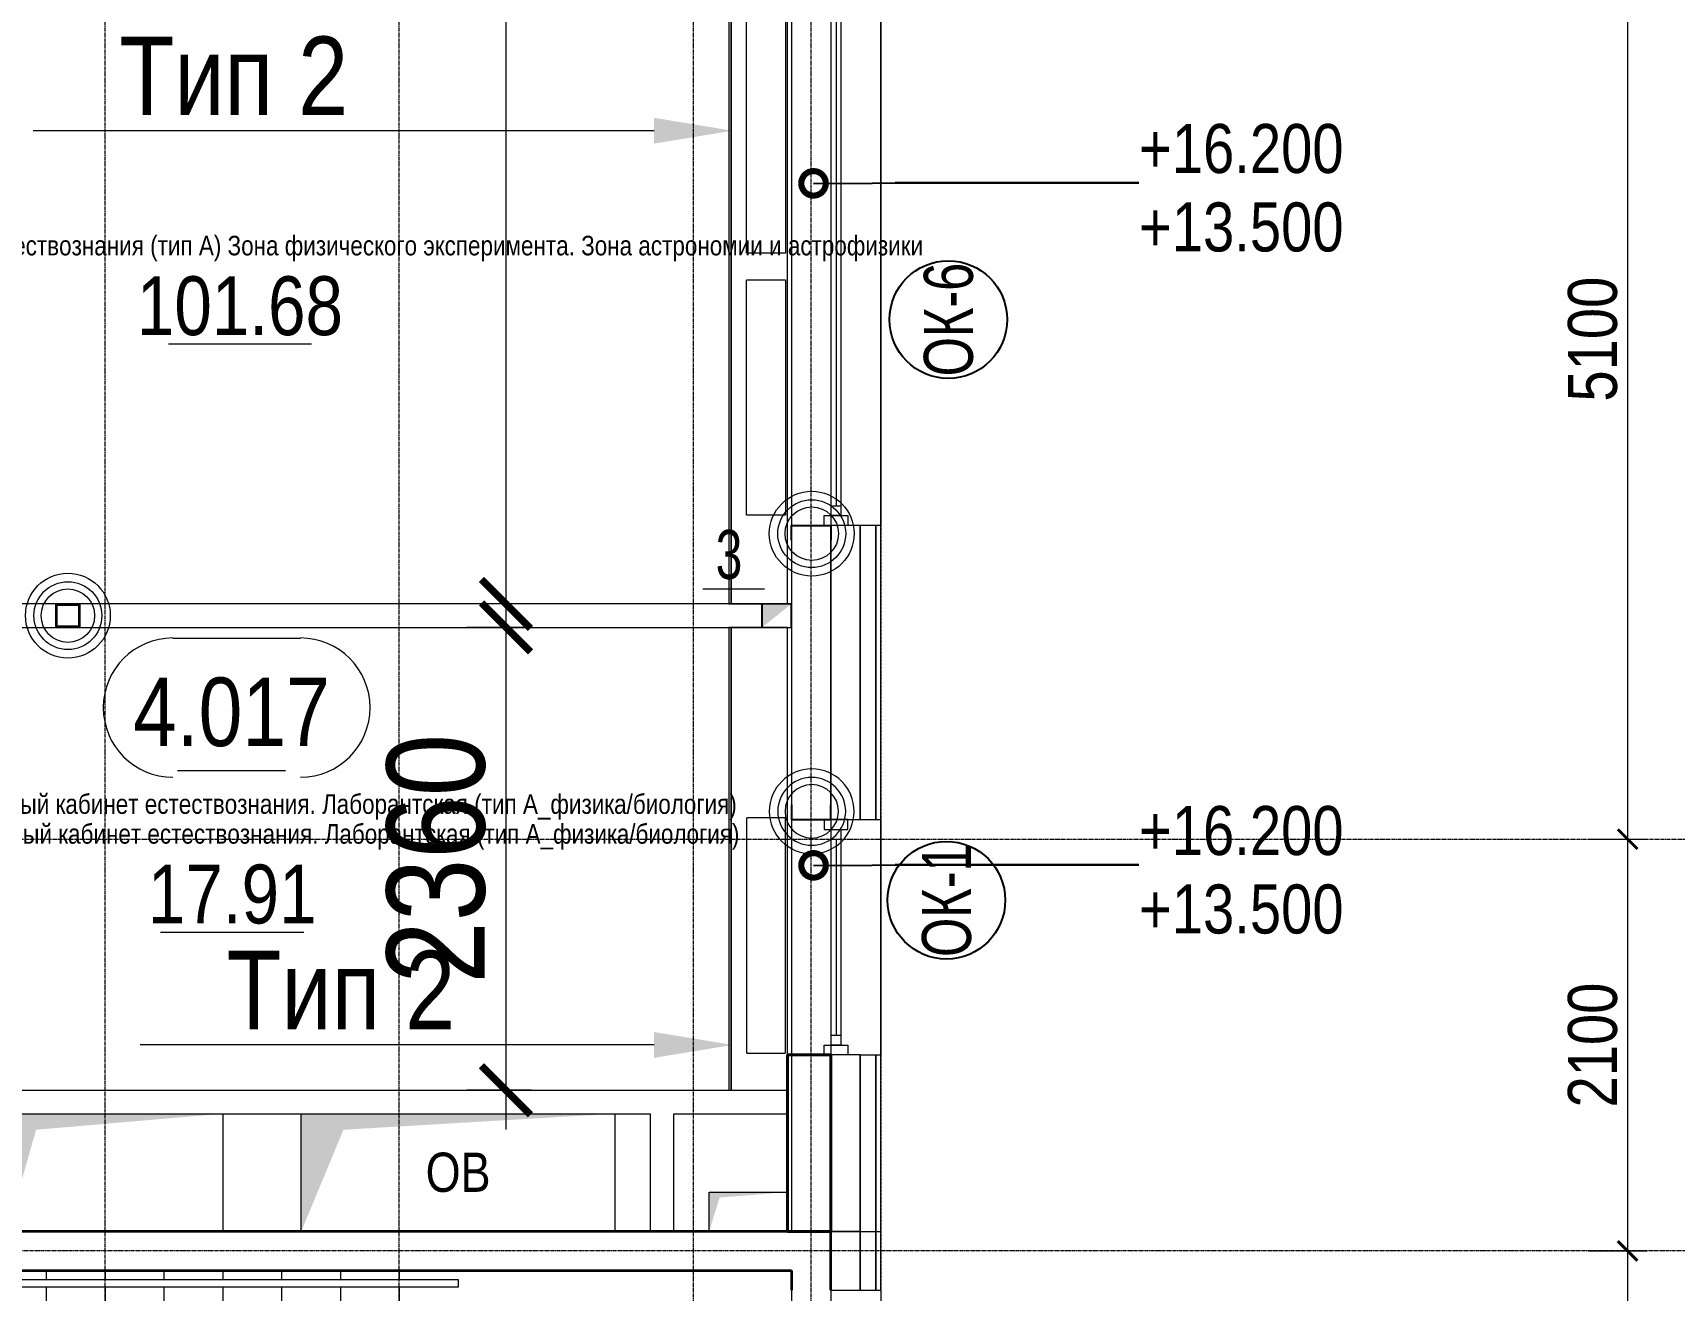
# Model space of a CAD drawing. Header units: millimetres. Extents: x -65509 to 912790, y 446 to 713294.
# Drawn here: x 451332 to 459702, y 525283 to 531696 of the extents above; entities that cross this region are included whole.
import ezdxf
from ezdxf import colors
from ezdxf.entities.mleader import LeaderData, LeaderLine
from ezdxf.enums import TextEntityAlignment as Align
from ezdxf.math import Vec2, Vec3

# ---------------------------------------------------------------- set-up
doc = ezdxf.new("R2010")
doc.units = ezdxf.units.MM
for name, pattern in [('CENTER2', [28.575, 19.05, -3.175, 3.175, -3.175]), ('DASHED', [19.05, 12.7, -6.35]), ('HIDDEN2', [4.7625, 3.175, -1.5875])]:
    doc.linetypes.add(name, pattern=pattern)
doc.layers.get('Defpoints').update_dxf_attribs({"color": 250})
for name, color, linetype, lineweight in [('A-AREA', 250, 'Continuous', 15), ('A-Wall_Материал_Газоблок_Контур', 250, 'Continuous', 0), ('АР_Area', 250, 'Continuous', 5), ('АР_Колонны', 250, 'Continuous', 30), ('АР_Окна', 250, 'Continuous', 5), ('АР_Окна марка', 250, 'Continuous', 9), ('АР_Отв. марка', 250, 'Continuous', 9), ('АР_площадь пом', 250, 'Continuous', 5), ('АР_Проем', 250, 'Continuous', 0), ('АР_Размеры обшивки', 250, 'Continuous', 5), ('АР_Стены ЖБ', 250, 'Continuous', 35), ('АР_Стены кирпич', 250, 'Continuous', 20), ('АР_Стены ПЕНОблок', 250, 'Continuous', 20), ('АР_Тонкая', 250, 'Continuous', 5), ('АР_Утеплитель', 250, 'Continuous', 0), ('АР_Ф_ЛК', 250, 'Continuous', 5), ('КМ_Фахверки', 250, 'Continuous', 25), ('Марка окна', 250, 'Continuous', 25), ('ОВ_Отопление', 250, 'Continuous', 5), ('ОВ_Шахты', 250, 'Continuous', 5), ('Размеры зашивки ГКЛ', 250, 'Continuous', 0), ('РД_Оси_100', 250, 'Continuous', 0), ('РД_Оси_размер', 250, 'Continuous', 0)]:
    doc.layers.add(name, color=color, linetype=linetype, lineweight=lineweight)
doc.layers.add('АР_Делит', color=250, linetype='Continuous', lineweight=0, plot=False)
doc.layers.add('АР_Отопительные приборы', color=1, linetype='HIDDEN2', lineweight=0, true_color=0xff0000)
doc.layers.add('Зашивка радиаторов тип 2 (файерборд 2 слоя_керамогранит)', color=7, linetype='Continuous', lineweight=0, true_color=0xf40101)
doc.styles.add('Arial0', font='arial.ttf')
doc.styles.add('Arial_09', font='ARIALN.TTF', dxfattribs={"width": 0.9})
doc.styles.add('Isocpeur3', font='isocpeur.ttf')
doc.styles.add('style1', font='ARIALN.TTF')
doc.dimstyles.new('Dim100_ареал', dxfattribs={"dimscale": 100, "dimtxt": 2.5, "dimasz": 1, "dimexe": 1, "dimexo": 1, "dimgap": 0.5, "dimtad": 1, "dimzin": 12, "dimdsep": 46, "dimtxsty": 'style1', "dimblk": 'ARCHTICK', "dimcen": 1, "dimdle": 1, "dimclrd": 256, "dimclre": 256, "dimaunit": 1, "dimadec": 0, "dimazin": 3, "dimtfac": 1, "dimtmove": 1, "dimatfit": 3, "dimldrblk": 'OPEN30', "dimfxl": 4, "dimfxlon": 1, "dimtolj": 1, "dimtzin": 0, "dimlwd": 9, "dimlwe": 9, "dimarcsym": 0})
doc.dimstyles.new('Dim200_ареал', dxfattribs={"dimscale": 100, "dimtxt": 5, "dimasz": 2.5, "dimexe": 2, "dimexo": 2, "dimgap": 1, "dimtad": 1, "dimzin": 12, "dimdsep": 46, "dimtxsty": 'style1', "dimblk": 'ARCHTICK', "dimcen": 3, "dimdle": 2, "dimclrd": 256, "dimclre": 256, "dimaunit": 1, "dimadec": 0, "dimazin": 3, "dimtfac": 1, "dimtmove": 1, "dimatfit": 3, "dimldrblk": 'OPEN30', "dimfxl": 5, "dimfxlon": 1, "dimtolj": 1, "dimtzin": 0, "dimlwd": 9, "dimlwe": 9, "dimarcsym": 0})

# ---------------------------------------------------------------- blocks, each defined once
blk = doc.blocks.new('ЛК_4000х8500_2эт')
at = {"color": 5}
blk.add_lwpolyline([(6300, 3915), (2100, 3915), (2100, 3955), (6600, 3955), (6600, 3915), (6300, 3915)], dxfattribs=at)
at = {"layer": 'АР_Делит'}
blk.add_lwpolyline([(-200, 4000), (8300, 4000), (8300, 0), (-200, 0)], close=True, dxfattribs=at)
at = {"layer": 'АР_Ф_ЛК', "color": 5}
for p, q in [((4500, 4000), (4500, 3955)), ((4800, 4000), (4800, 3955)), ((5100, 4000), (5100, 3955)), ((5400, 4000), (5400, 3955)), ((5700, 4000), (5700, 3955)), ((6000, 4000), (6000, 3955)), ((6300, 4000), (6300, 3955)), ((4500, 3915), (4500, 2255)), ((4800, 3915), (4800, 2255)), ((5100, 3915), (5100, 2255)), ((5400, 3915), (5400, 2255)), ((5700, 3915), (5700, 2255)), ((6000, 3915), (6000, 2255)), ((6300, 3915), (6300, 2255))]:
    blk.add_line(p, q, dxfattribs=at)
blk = doc.blocks.new('otv')
at = {"linetype": 'Continuous'}
blk.add_lwpolyline([(0, -1), (0, 0), (1, 0), (1, -1)], close=True, dxfattribs=at)
blk.add_solid([(0, -1), (0, 0), (0.1346, -0.1366), (1, 0)], dxfattribs=at)
blk = doc.blocks.new('_DotSmall')
at = {"color": 0, "linetype": 'ByBlock', "const_width": 0.5}
blk.add_lwpolyline([(-0.0625, 0, 1), (0.0625, 0, 1)], format="xyb", close=True, dxfattribs=at)
blk = doc.blocks.new('Ф_пеноблок 200')
at = {"layer": 'АР_Делит', "color": 1}
for radius in [216.3, 173, 136.2]:
    blk.add_circle((103.4, -41.9), radius, dxfattribs=at)
at = {"layer": 'КМ_Фахверки'}
blk.add_lwpolyline([(0, -75), (0, 0), (200, 0), (200, -75)], dxfattribs=at)
blk = doc.blocks.new('Ф_крпич 120')
at = {"layer": 'АР_Делит', "color": 1}
for radius in [216.3, 173, 136.2]:
    blk.add_circle((60, -60), radius, dxfattribs=at)
at = {"layer": 'КМ_Фахверки'}
blk.add_lwpolyline([(0, 0), (120, 0), (120, -120), (0, -120)], close=True, dxfattribs=at)
at = {"layer": 'КМ_Фахверки', "lineweight": 5}
blk.add_lwpolyline([(6, -6), (114, -6), (114, -114), (6, -114)], close=True, dxfattribs=at)
blk = doc.blocks.new('_ArchTick')
at = {"color": 0, "linetype": 'ByBlock', "const_width": 0.15}
blk.add_lwpolyline([(-0.5, -0.5), (0.5, 0.5)], dxfattribs=at)
blk = doc.blocks.new('*D202')
at = {"layer": 'Defpoints', "color": 0, "transparency": 16777216}
for p in [(68364, 26400), (68364, 21300), (69864, 21300)]:
    blk.add_point(p, dxfattribs=at)
at = {"layer": 'РД_Оси_размер', "color": 0, "lineweight": 5, "transparency": 16777216}
for p, q in [((69864, 26500), (69864, 21200)), ((69664, 26400), (69964, 26400)), ((69664, 21300), (69964, 21300))]:
    blk.add_line(p, q, dxfattribs=at)
at = {"layer": 'РД_Оси_размер', "color": 0, "lineweight": 5, "transparency": 16777216, "xscale": 100, "yscale": 100, "zscale": 100}
for p, rotation in [((69864, 26400), 90), ((69864, 21300), 270)]:
    blk.add_blockref('_ArchTick', p, dxfattribs=dict(at, rotation=rotation))
at = {"layer": 'РД_Оси_размер', "color": 0, "transparency": 16777216, "insert": (69686.4, 23850), "char_height": 250, "attachment_point": 5, "rotation": 90, "style": 'style1'}
blk.add_mtext('\\A1;5100', dxfattribs=at)
blk = doc.blocks.new('_Open30')
at = {"color": 0, "linetype": 'ByBlock', "lineweight": -2}
for p, q in [((-1, 0.268), (0, 0)), ((0, 0), (-1, -0.268)), ((0, 0), (-1, 0))]:
    blk.add_line(p, q, dxfattribs=at)
blk = doc.blocks.new('*D215')
at = {"layer": 'Defpoints', "color": 0, "transparency": 16777216}
for p in [(68364, 21300), (68364, 19200), (69864, 19200)]:
    blk.add_point(p, dxfattribs=at)
at = {"layer": 'РД_Оси_размер', "color": 0, "lineweight": 5, "transparency": 16777216}
for p, q in [((69864, 21400), (69864, 19100)), ((69664, 21300), (69964, 21300)), ((69664, 19200), (69964, 19200))]:
    blk.add_line(p, q, dxfattribs=at)
at = {"layer": 'РД_Оси_размер', "color": 0, "lineweight": 5, "transparency": 16777216, "xscale": 100, "yscale": 100, "zscale": 100}
for p, rotation in [((69864, 21300), 90), ((69864, 19200), 270)]:
    blk.add_blockref('_ArchTick', p, dxfattribs=dict(at, rotation=rotation))
at = {"layer": 'РД_Оси_размер', "color": 0, "transparency": 16777216, "insert": (69686.4, 20250), "char_height": 250, "attachment_point": 5, "rotation": 90, "style": 'style1'}
blk.add_mtext('\\A1;2100', dxfattribs=at)
blk = doc.blocks.new('*D216')
at = {"layer": 'Defpoints', "color": 0, "transparency": 16777216}
for p in [(68364, 19200), (68364, 15000), (69864, 15000)]:
    blk.add_point(p, dxfattribs=at)
at = {"layer": 'РД_Оси_размер', "color": 0, "lineweight": 5, "transparency": 16777216}
for p, q in [((69864, 19300), (69864, 14900)), ((69664, 19200), (69964, 19200)), ((69664, 15000), (69964, 15000))]:
    blk.add_line(p, q, dxfattribs=at)
at = {"layer": 'РД_Оси_размер', "color": 0, "lineweight": 5, "transparency": 16777216, "xscale": 100, "yscale": 100, "zscale": 100}
for p, rotation in [((69864, 19200), 90), ((69864, 15000), 270)]:
    blk.add_blockref('_ArchTick', p, dxfattribs=dict(at, rotation=rotation))
at = {"layer": 'РД_Оси_размер', "color": 0, "transparency": 16777216, "insert": (69686.4, 17100), "char_height": 250, "attachment_point": 5, "rotation": 90, "style": 'style1'}
blk.add_mtext('\\A1;4200', dxfattribs=at)
blk = doc.blocks.new('Bottom_L_1200')
at = {"layer": 'АР_Отопительные приборы'}
blk.add_lwpolyline([(600, -100), (-600, -100), (-600, 100), (600, 100)], close=True, dxfattribs=at)
blk = doc.blocks.new('Bottom_R_1200')
at = {"layer": 'АР_Отопительные приборы'}
blk.add_lwpolyline([(-600, -100), (600, -100), (600, 100), (-600, 100)], close=True, dxfattribs=at)
blk = doc.blocks.new('*D692')
at = {"layer": 'Defpoints', "color": 0, "lineweight": 25, "transparency": 16777216}
for p in [(454073.9, 528663.3), (453744.9, 526303.3), (454073.9, 526303.3)]:
    blk.add_point(p, dxfattribs=at)
at = {"layer": 'АР_Размеры обшивки', "lineweight": 9, "transparency": 16777216}
for p, q in [((453744.9, 528863.3), (453744.9, 526103.3)), ((453873.9, 528663.3), (453544.9, 528663.3)), ((453873.9, 526303.3), (453544.9, 526303.3))]:
    blk.add_line(p, q, dxfattribs=at)
at = {"layer": 'АР_Размеры обшивки', "lineweight": 9, "transparency": 16777216, "xscale": 250, "yscale": 250, "zscale": 250}
for p, rotation in [((453744.9, 528663.3), 90), ((453744.9, 526303.3), 270)]:
    blk.add_blockref('_ArchTick', p, dxfattribs=dict(at, rotation=rotation))
at = {"layer": 'АР_Размеры обшивки', "color": 0, "transparency": 16777216, "insert": (453389.6, 527483.3), "char_height": 500, "attachment_point": 5, "rotation": 90, "style": 'style1'}
blk.add_mtext('\\A1;2360', dxfattribs=at)
blk = doc.blocks.new('*D694')
at = {"layer": 'Defpoints', "color": 0, "lineweight": 25, "transparency": 16777216}
for p in [(454073.9, 542393.3), (453744.9, 528783.3), (454086.4, 528783.3)]:
    blk.add_point(p, dxfattribs=at)
at = {"layer": 'АР_Размеры обшивки', "lineweight": 9, "transparency": 16777216}
for p, q in [((453744.9, 542593.3), (453744.9, 528583.3)), ((453873.9, 542393.3), (453544.9, 542393.3)), ((453886.4, 528783.3), (453544.9, 528783.3))]:
    blk.add_line(p, q, dxfattribs=at)
at = {"layer": 'АР_Размеры обшивки', "lineweight": 9, "transparency": 16777216, "xscale": 250, "yscale": 250, "zscale": 250}
for p, rotation in [((453744.9, 542393.3), 90), ((453744.9, 528783.3), 270)]:
    blk.add_blockref('_ArchTick', p, dxfattribs=dict(at, rotation=rotation))
at = {"layer": 'АР_Размеры обшивки', "color": 0, "transparency": 16777216, "insert": (453389.6, 535588.3), "char_height": 500, "attachment_point": 5, "rotation": 90, "style": 'style1'}
blk.add_mtext('\\A1;13610', dxfattribs=at)
blk = doc.blocks.new('MOK-МаркаПом_овал_ареал')
for p, q in [((-2.986, 3.764), (3.522, 3.764)), ((-2.75, -3), (2.75, -3))]:
    blk.add_line(p, q)
for centre, radius, start, end in [((-2.986, 0.215), 3.55, 90, 270), ((3.522, 0.215), 3.55, 270, 90), ((-7.411, 0), 7.161, 0, 0.00095)]:
    blk.add_arc(centre, radius, start, end)
at = {"color": 0, "style": 'style1'}
blk.add_attdef('АР-ПОМЕЩЕНИЕ:НОМЕР', text='', height=3, dxfattribs=at).set_placement((0.261, 0), align=Align.MIDDLE)
blk = doc.blocks.new('MOK-МаркаПомещения1')
at = {"layer": 'A-AREA', "color": 0}
blk.add_line((-3.651, -1.944), (3.649, -1.944), dxfattribs=at)
at = {"layer": 'A-AREA', "color": 0, "style": 'style1'}
blk.add_attdef('АР-ПОМЕЩЕНИЕ:ПЛОЩАДЬ', text='', height=3, dxfattribs=at).set_placement((0, 0), align=Align.MIDDLE)
at = {"layer": 'Defpoints', "style": 'style1', "flags": 8}
blk.add_attdef('АР-ПОМЕЩЕНИЕ:НАИМЕНОВАНИЕ', text='', height=1, dxfattribs=at).set_placement((0, 2.956), align=Align.MIDDLE)
blk = doc.blocks.new('MOK-МаркаПроема инж.')
blk.add_line((-1.328, -1.754), (1.802, -1.754))
at = {"color": 0, "style": 'Arial0', "width": 0.7}
blk.add_attdef('АР-ПРОЕМ:Коробка', text='', height=2.5, dxfattribs=at).set_placement((0, 0), align=Align.MIDDLE)
blk = doc.blocks.new('МОК-Наименование')
at = {"layer": 'Defpoints'}
blk.add_circle((0, 0), 3, dxfattribs=at)
at = {"color": 0, "linetype": 'ByBlock', "lineweight": -2, "style": 'Isocpeur3', "width": 0.8, "flags": 4}
blk.add_attdef('АР-ОКНО:НАИМЕНОВАНИЕ', text='', height=2.5, dxfattribs=at).set_placement((0, 0), align=Align.MIDDLE)
blk = doc.blocks.new('СОШ_2200_АР_ОСИ_М100_28.05.24')
at = {"layer": 'АР_Делит', "color": 5, "linetype": 'DASHED'}
blk.add_lwpolyline([(114955, 135155), (114955, -355), (93595.036, -355), (93595.036, 13855), (94145, 13855), (94145, 68320), (66055, 68320), (66055, 13857.73), (83455, 13857.73), (83455, -355), (45245, -355), (45245, 13145), (44695, 13145), (44695, 26755), (45245, 26755), (45245, 68320), (20455, 68320), (20455, 26755), (27955, 26755), (27955, 13145), (-355, 13145), (-355, 100855), (37145, 100855), (37145, 129155)], dxfattribs=at)
at = {"layer": 'РД_Оси_100', "linetype": 'CENTER2'}
for p, q in [((63600, -6155), (63600, 139938.679)), ((65100, -6155), (65100, 139938.679)), ((62100, -6155), (62100, 73302.739)), ((71363.995, 19200), (33000, 19200))]:
    blk.add_line(p, q, dxfattribs=at)
for points in [[(65700, -6155), (65700, 139938.679)], [(33000, 21300), (71363.995, 21300)]]:
    blk.add_lwpolyline(points, dxfattribs=at)
at = {"layer": 'РД_Оси_размер'}
for base, p1, p2, picture, middle in [((69863.995, 21300), (68363.995, 26400), (68363.995, 21300), '*D202', (69686.352, 23850)), ((69863.995, 19200), (68363.995, 21300), (68363.995, 19200), '*D215', (69686.352, 20250)), ((69863.995, 15000), (68363.995, 19200), (68363.995, 15000), '*D216', (69686.352, 17100))]:
    dim = blk.add_linear_dim(base=base, p1=p1, p2=p2, angle=90, dimstyle='Dim100_ареал', dxfattribs=at)
    dim.commit()
    dim.dimension.update_dxf_attribs({"geometry": picture, "text_midpoint": middle})

msp = doc.modelspace()

# ---------------------------------------------------------------- hatches: boundary and pattern name
at = {"layer": 'ОВ_Отопление', "linetype": 'Continuous', "lineweight": 5}
for points in [[(455198.133, 528783.318), (455048.133, 528783.318), (455123.133, 528723.318)], [(455048.133, 528783.318), (455048.133, 528663.318), (455123.133, 528723.318)], [(455200.882, 528783.318), (455050.882, 528783.318), (455125.882, 528723.318)], [(455050.882, 528783.318), (455050.882, 528663.318), (455125.882, 528723.318)]]:
    msp.add_hatch(color=256, dxfattribs=at).paths.add_polyline_path(points, flags=0)

# ---------------------------------------------------------------- linework, layer by layer
at = {"layer": 'АР_Колонны', "linetype": 'HIDDEN2', "lineweight": 25}
for p, q in [((455180.882, 526483.318), (455400.882, 526483.318)), ((455180.882, 525583.318), (455180.882, 526483.318)), ((455400.882, 526483.318), (455400.882, 525583.318)), ((455400.882, 525583.318), (455180.882, 525583.318))]:
    msp.add_line(p, q, dxfattribs=at)
at = {"layer": 'АР_Колонны', "linetype": 'Continuous', "lineweight": 35}
for p, q in [((455400.882, 526483.318), (455180.882, 526483.318)), ((455180.882, 526483.318), (455180.882, 525583.318)), ((455400.882, 525583.318), (455400.882, 526483.318)), ((455180.882, 525583.318), (455400.882, 525583.318))]:
    msp.add_line(p, q, dxfattribs=at)
at = {"layer": 'АР_Окна', "linetype": 'Continuous', "lineweight": 5}
for p, q in [((455403.382, 529283.318), (455453.382, 529283.318)), ((455403.382, 526583.318), (455453.382, 526583.318))]:
    msp.add_line(p, q, dxfattribs=at)
for points in [[(455488.382, 529233.318), (455488.382, 529183.318), (455368.382, 529183.318), (455368.382, 529233.318)], [(455488.382, 526533.318), (455488.382, 526483.318), (455368.382, 526483.318), (455368.382, 526533.318)]]:
    msp.add_lwpolyline(points, close=True, dxfattribs=at)
at = {"layer": 'АР_Проем', "linetype": 'Continuous', "lineweight": 0}
for p, q in [((455400.882, 525283.318), (455400.882, 521483.318)), ((455655.882, 525283.318), (455655.882, 521483.318))]:
    msp.add_line(p, q, dxfattribs=at)
at = {"layer": 'АР_Стены ЖБ', "linetype": 'Continuous', "lineweight": 40}
for p, q in [((455400.882, 526483.318), (455180.882, 526483.318)), ((455180.882, 526483.318), (455180.882, 525583.318)), ((455400.882, 525583.318), (455400.882, 526483.318)), ((455180.882, 525583.318), (455400.882, 525583.318))]:
    msp.add_line(p, q, dxfattribs=at)
at = {"layer": 'АР_Стены ЖБ', "linetype": 'Continuous', "lineweight": 35}
for p, q in [((455400.882, 525583.318), (446500.882, 525583.318)), ((455400.882, 525283.318), (455400.882, 525583.318)), ((446700.882, 525383.318), (455200.882, 525383.318)), ((455200.882, 525383.318), (455200.882, 525283.318))]:
    msp.add_line(p, q, dxfattribs=at)
at = {"layer": 'АР_Стены кирпич', "linetype": 'Continuous', "lineweight": 20}
for p, q in [((455180.882, 528783.318), (449210.882, 528783.318)), ((455200.882, 528783.318), (455180.882, 528783.318)), ((455200.882, 528663.318), (455200.882, 528783.318)), ((449210.882, 528663.318), (455180.882, 528663.318)), ((455180.882, 528663.318), (455200.882, 528663.318)), ((446500.882, 526303.318), (455180.882, 526303.318)), ((455180.882, 526183.318), (455180.882, 526303.318)), ((451100.882, 526183.318), (454480.884, 526183.318)), ((454480.884, 526183.318), (454480.884, 525583.318)), ((454600.884, 526183.318), (455180.882, 526183.318)), ((454600.884, 525583.318), (454600.884, 526183.318)), ((454480.884, 525583.318), (454600.884, 525583.318))]:
    msp.add_line(p, q, dxfattribs=at)
at = {"layer": 'АР_Стены ПЕНОблок', "linetype": 'Continuous', "lineweight": 20}
for p, q in [((455400.882, 529183.318), (455200.882, 529183.318)), ((455400.882, 526483.318), (455200.882, 526483.318)), ((455200.882, 526483.318), (455200.882, 525583.318)), ((455400.882, 525583.318), (455400.882, 526483.318)), ((455200.882, 525583.318), (455400.882, 525583.318))]:
    msp.add_line(p, q, dxfattribs=at)
at = {"layer": 'АР_Тонкая', "linetype": 'Continuous', "lineweight": 5}
for p, q in [((455630.882, 529183.318), (455550.882, 529183.318)), ((455655.882, 529183.318), (455630.882, 529183.318)), ((455550.882, 526483.318), (455655.882, 526483.318)), ((455550.882, 526483.318), (455550.882, 525583.318)), ((455630.882, 525583.318), (455630.882, 526483.318)), ((455630.882, 526483.318), (455630.882, 525583.318)), ((455655.882, 525583.318), (455655.882, 526483.318)), ((455550.882, 525583.318), (455655.882, 525583.318)), ((455550.882, 525583.318), (455655.882, 525583.318)), ((455550.882, 525583.318), (455550.882, 525283.318)), ((455630.882, 525283.318), (455630.882, 525583.318)), ((455630.882, 525583.318), (455630.882, 525283.318)), ((455655.882, 525283.318), (455655.882, 525583.318)), ((455550.882, 525283.318), (455655.882, 525283.318))]:
    msp.add_line(p, q, dxfattribs=at)
at = {"layer": 'АР_Утеплитель', "linetype": 'Continuous', "lineweight": 0}
for p, q in [((455550.882, 529183.318), (455400.882, 529183.318)), ((455550.882, 526483.318), (455400.882, 526483.318)), ((455400.882, 526483.318), (455400.882, 525583.318)), ((455550.882, 525583.318), (455550.882, 526483.318)), ((455400.882, 525583.318), (455550.882, 525583.318)), ((455550.882, 525583.318), (455400.882, 525583.318)), ((455400.882, 525583.318), (455400.882, 525283.318)), ((455550.882, 525283.318), (455550.882, 525583.318)), ((455400.882, 525283.318), (455550.882, 525283.318))]:
    msp.add_line(p, q, dxfattribs=at)
at = {"layer": 'Зашивка радиаторов тип 2 (файерборд 2 слоя_керамогранит)', "linetype": 'Continuous', "lineweight": 0}
for p, q in [((454880.882, 542393.318), (454880.882, 528783.318)), ((454893.382, 542393.318), (454893.382, 528783.318)), ((454893.382, 528783.318), (454893.382, 542393.318)), ((455180.882, 528783.318), (455180.882, 542393.318)), ((454880.882, 528783.318), (455180.882, 528783.318)), ((454893.382, 528663.318), (454880.882, 528663.318)), ((454880.882, 528663.318), (454880.882, 526303.318)), ((455180.882, 528663.318), (454893.382, 528663.318)), ((454893.382, 528663.318), (454893.382, 526303.318)), ((454893.382, 526303.318), (454893.382, 528663.318)), ((455180.882, 526303.318), (455180.882, 528663.318)), ((454880.882, 526303.318), (454893.382, 526303.318)), ((454893.382, 526303.318), (455180.882, 526303.318))]:
    msp.add_line(p, q, dxfattribs=at)
at = {"layer": 'ОВ_Отопление', "linetype": 'Continuous', "lineweight": 9}
for p, q in [((455048.133, 528783.318), (455198.133, 528783.318)), ((455048.133, 528783.318), (455048.133, 528663.318)), ((455050.882, 528783.318), (455200.882, 528783.318)), ((455050.882, 528783.318), (455050.882, 528663.318)), ((455198.133, 528783.318), (455198.133, 528663.318)), ((455200.882, 528783.318), (455200.882, 528663.318)), ((455048.133, 528663.318), (455198.133, 528663.318)), ((455050.882, 528663.318), (455200.882, 528663.318))]:
    msp.add_line(p, q, dxfattribs=at)

# ---------------------------------------------------------------- block references
at = {"layer": 'АР_Area', "linetype": 'Continuous', "lineweight": 5}
ref = msp.add_blockref('MOK-МаркаПом_овал_ареал', (452344.92, 528232.821), dxfattribs=dict(at, xscale=100, yscale=100, zscale=100))
ref.add_attrib('АР-ПОМЕЩЕНИЕ:НОМЕР', '4.017', dxfattribs={"layer": '0', "color": 0, "height": 350, "style": 'style1'}).set_placement((452344.92, 528232.821), align=Align.MIDDLE)
ref.add_attrib('АР-ПОМЕЩЕНИЕ:НАИМЕНОВАНИЕ', 'Специализированный учебный кабинет естествознания. Лаборантская (тип А_физика/биология)', dxfattribs={"layer": 'Defpoints', "color": 2, "height": 100, "style": 'style1'}).set_placement((452335.505, 527751.428), align=Align.MIDDLE)
at = {"layer": 'АР_Отв. марка', "linetype": 'Continuous', "lineweight": 9, "xscale": 100, "yscale": 100, "zscale": 100}
msp.add_blockref('MOK-МаркаПроема инж.', (454882.36, 529035.536), dxfattribs=at).add_auto_attribs({'АР-ПРОЕМ:Коробка': '3'})
at = {"layer": 'АР_Отопительные приборы'}
for name, p, rotation in [('Bottom_L_1200', (455070.882, 531171.215), 89.99999999999999), ('Bottom_L_1200', (455070.882, 529835.962), 89.99999999999999), ('Bottom_R_1200', (455070.882, 527091.938), 90)]:
    msp.add_blockref(name, p, dxfattribs=dict(at, rotation=rotation))
at = {"layer": 'АР_площадь пом', "linetype": 'Continuous', "lineweight": 5}
ref = msp.add_blockref('MOK-МаркаПомещения1', (452349.014, 527303.686), dxfattribs=dict(at, xscale=100, yscale=100, zscale=100))
ref.add_attrib('АР-ПОМЕЩЕНИЕ:НАИМЕНОВАНИЕ', 'Специализированный учебный кабинет естествознания. Лаборантская (тип А_физика/биология)', dxfattribs={"layer": 'Defpoints', "height": 100, "style": 'style1'}).set_placement((452349.014, 527599.249), align=Align.MIDDLE)
ref.add_attrib('АР-ПОМЕЩЕНИЕ:ПЛОЩАДЬ', '17.91', dxfattribs={"layer": 'A-AREA', "color": 0, "height": 300, "style": 'style1'}).set_placement((452349.014, 527303.686), align=Align.MIDDLE)
at = {"layer": 'АР_Ф_ЛК'}
msp.add_blockref('ЛК_4000х8500_2эт', (446900.882, 521383.318), dxfattribs=at)
at = {"layer": 'КМ_Фахверки'}
for name, p in [('Ф_пеноблок 200', (455200.882, 529183.318)), ('Ф_крпич 120', (451450.882, 528783.318))]:
    msp.add_blockref(name, p, dxfattribs=at)
at = {"layer": 'ОВ_Отопление', "xscale": 400, "yscale": 200}
msp.add_blockref('otv', (454780.882, 525783.318), dxfattribs=at)
at = {"layer": 'ОВ_Шахты', "yscale": 600, "zscale": 1400}
for p, xscale in [((451200.882, 526183.318), 1100), ((452700.882, 526183.318), 1600)]:
    msp.add_blockref('otv', p, dxfattribs=dict(at, xscale=xscale))

# ---------------------------------------------------------------- texts
at = {"layer": 'ОВ_Шахты', "insert": (453500.882, 525883.318), "char_height": 200, "width": 1600, "attachment_point": 5, "style": 'style1'}
msp.add_mtext('ОВ', dxfattribs=at)

# ---------------------------------------------------------------- dimensions: what is measured, and where the dimension line sits
at = {"layer": 'АР_Размеры обшивки'}
for base, p1, p2, picture, middle in [((453744.881, 528783.318), (454073.881, 542393.318), (454086.382, 528783.318), '*D694', (453389.594, 535588.318)), ((453744.881, 526303.318), (454073.881, 528663.318), (454073.881, 526303.318), '*D692', (453389.594, 527483.318))]:
    dim = msp.add_linear_dim(base=base, p1=p1, p2=p2, angle=90, dimstyle='Dim200_ареал', override={"dimdec": 0}, dxfattribs=at)
    dim.commit()
    dim.dimension.update_dxf_attribs({"geometry": picture, "text_midpoint": middle})

# ---------------------------------------------------------------- leaders
at = {"layer": 'Марка окна', "lineweight": 0, "ltscale": 20}
ml = msp.add_multileader_mtext('Standard', dxfattribs=at)
ml.set_content('+16.200\\P+13.500', color=256, style='style1')
ml.set_leader_properties(color=256, linetype='ByLayer', lineweight=-1)
ml.set_arrow_properties(name='DOTSMALL')
ml.build(insert=Vec2(0, 0))
ml.multileader.update_dxf_attribs({"text_left_attachment_type": 6, "text_right_attachment_type": 6, "dogleg_length": 200, "arrow_head_size": 250})
ctx = ml.context
ctx.base_point, ctx.char_height, ctx.arrow_head_size, ctx.landing_gap_size, ctx.plane_origin = Vec3(456973.137, 530930.628), 250, 250, 0, Vec3(457368.114, 530246.101)
ctx.left_attachment, ctx.right_attachment = 6, 6
notes = []
notes.append((ctx, [(1, (1, 1, 0), (455911.532, 530930.628), (1, 0), 1061.605, [(0, [(455313.418, 530927.958)], 0, [])])]))
ctx.mtext.insert, ctx.mtext.line_spacing_factor, ctx.mtext.flow_direction = Vec3(456973.137, 531230.628), 0.96, 5
ctx.mtext.has_bg_fill, ctx.mtext.bg_color, ctx.mtext.bg_scale_factor, ctx.mtext.bg_transparency, ctx.mtext.use_window_bg_color = 1, -1027028792, 1.5, 0, 1
ml = msp.add_multileader_mtext('Standard', dxfattribs=at)
ml.set_content('+16.200\\P+13.500', color=256, style='style1')
ml.set_leader_properties(color=256, linetype='ByLayer', lineweight=-1)
ml.set_arrow_properties(name='DOTSMALL')
ml.build(insert=Vec2(0, 0))
ml.multileader.update_dxf_attribs({"text_left_attachment_type": 6, "text_right_attachment_type": 6, "dogleg_length": 200, "arrow_head_size": 250})
ctx = ml.context
ctx.base_point, ctx.char_height, ctx.arrow_head_size, ctx.landing_gap_size, ctx.plane_origin = Vec3(456973.137, 527452.416), 250, 250, 0, Vec3(457368.114, 526767.889)
ctx.left_attachment, ctx.right_attachment = 6, 6
notes.append((ctx, [(1, (1, 1, 0), (455911.532, 527452.416), (1, 0), 1061.605, [(0, [(455313.418, 527449.746)], 0, [])])]))
ctx.mtext.insert, ctx.mtext.line_spacing_factor, ctx.mtext.flow_direction = Vec3(456973.137, 527752.416), 0.96, 5
ctx.mtext.has_bg_fill, ctx.mtext.bg_color, ctx.mtext.bg_scale_factor, ctx.mtext.bg_transparency, ctx.mtext.use_window_bg_color = 1, -1027028792, 1.5, 0, 1
at = {"layer": 'Размеры зашивки ГКЛ'}
ml = msp.add_multileader_mtext('Standard', dxfattribs=at)
ml.set_content('\\pxsm1;Тип 2 ', color=(0, 0, 138), style='style1')
ml.set_leader_properties(color=256, linetype='ByLayer', lineweight=9)
ml.build(insert=Vec2(0, 0))
ml.multileader.update_dxf_attribs({"has_dogleg": 0, "text_left_attachment_type": 6, "text_right_attachment_type": 6, "text_bottom_attachment_type": 10, "dogleg_length": 25, "arrow_head_size": 400})
ctx = ml.context
ctx.base_point, ctx.char_height, ctx.arrow_head_size, ctx.landing_gap_size, ctx.plane_origin = Vec3(451723.582, 531196.368), 400, 400, 50, Vec3(445471.298, 538166.933)
ctx.left_attachment, ctx.right_attachment, ctx.top_attachment = 6, 6, 10
notes.append((ctx, [(1, (1, 1, 0), (452979.551, 531196.368), (-1, 0), 25, [(1, [(454900.174, 531196.368)], 0, [])])]))
ctx.mtext.insert, ctx.mtext.width, ctx.mtext.defined_height, ctx.mtext.line_spacing_factor, ctx.mtext.flow_direction = Vec3(451773.582, 531676.368), 1668.44707, 600, 0.3, 5
ml = msp.add_multileader_mtext('Standard', dxfattribs=at)
ml.set_content('\\pxsm1;Тип 2 ', color=(0, 0, 138), style='style1')
ml.set_leader_properties(color=256, linetype='ByLayer', lineweight=9)
ml.build(insert=Vec2(0, 0))
ml.multileader.update_dxf_attribs({"has_dogleg": 0, "text_left_attachment_type": 6, "text_right_attachment_type": 6, "text_bottom_attachment_type": 10, "dogleg_length": 25, "arrow_head_size": 400})
ctx = ml.context
ctx.base_point, ctx.char_height, ctx.arrow_head_size, ctx.landing_gap_size, ctx.plane_origin = Vec3(452269.913, 526533.912), 400, 400, 50, Vec3(445471.298, 533504.477)
ctx.left_attachment, ctx.right_attachment, ctx.top_attachment = 6, 6, 10
notes.append((ctx, [(1, (1, 1, 0), (453525.882, 526533.912), (-1, 0), 25, [(1, [(454900.174, 526533.912)], 0, [])])]))
ctx.mtext.insert, ctx.mtext.width, ctx.mtext.defined_height, ctx.mtext.line_spacing_factor, ctx.mtext.flow_direction = Vec3(452319.913, 527013.912), 1668.44707, 600, 0.3, 5
for ctx, leaders in notes:
    for number, flags, end, landing, length, lines in leaders:
        leader = LeaderData()
        leader.index, (leader.has_last_leader_line, leader.has_dogleg_vector, leader.attachment_direction) = number, flags
        leader.last_leader_point, leader.dogleg_vector, leader.dogleg_length = Vec3(end), Vec3(landing), length
        for number, points, colour, breaks in lines:
            line = LeaderLine()
            line.index, line.vertices, line.color, line.breaks = number, Vec3.list(points), colors.encode_raw_color(colour), breaks
            leader.lines.append(line)
        ctx.leaders.append(leader)

# ---------------------------------------------------------------- next in the draw order: linework, layer by layer
at = {"layer": 'A-Wall_Материал_Газоблок_Контур', "linetype": 'Continuous', "lineweight": 0}
for p, q in [((455200.882, 531883.318), (455200.882, 529183.318)), ((455655.882, 529183.318), (455655.882, 531883.318)), ((455200.882, 527683.318), (455200.882, 526483.318)), ((455655.882, 526483.318), (455655.882, 527683.318))]:
    msp.add_line(p, q, dxfattribs=at)
at = {"layer": 'АР_Окна', "linetype": 'Continuous', "lineweight": 5}
for p, q in [((455200.882, 531883.318), (455200.882, 529183.318)), ((455655.882, 531883.318), (455655.882, 529183.318)), ((455428.382, 531783.318), (455428.382, 529283.318)), ((455200.882, 527683.318), (455200.882, 526483.318)), ((455655.882, 527683.318), (455655.882, 526483.318)), ((455403.382, 527583.318), (455453.382, 527583.318)), ((455428.382, 527583.318), (455428.382, 526583.318))]:
    msp.add_line(p, q, dxfattribs=at)
for points in [[(455403.382, 531833.318), (455453.382, 531833.318), (455453.382, 529233.318), (455403.382, 529233.318)], [(455488.382, 527633.318), (455488.382, 527683.318), (455368.382, 527683.318), (455368.382, 527633.318)], [(455403.382, 527633.318), (455453.382, 527633.318), (455453.382, 526533.318), (455403.382, 526533.318)]]:
    msp.add_lwpolyline(points, close=True, dxfattribs=at)
at = {"layer": 'АР_Стены ПЕНОблок', "linetype": 'Continuous', "lineweight": 20}
for p, q in [((455200.882, 529183.318), (455200.882, 527683.318)), ((455400.882, 527683.318), (455400.882, 529183.318)), ((455200.882, 527683.318), (455400.882, 527683.318))]:
    msp.add_line(p, q, dxfattribs=at)
at = {"layer": 'АР_Тонкая', "linetype": 'Continuous', "lineweight": 5}
for p, q in [((455550.882, 529183.318), (455550.882, 527683.318)), ((455630.882, 527683.318), (455630.882, 529183.318)), ((455630.882, 529183.318), (455630.882, 527683.318)), ((455655.882, 527683.318), (455655.882, 529183.318)), ((455550.882, 527683.318), (455630.882, 527683.318)), ((455630.882, 527683.318), (455655.882, 527683.318))]:
    msp.add_line(p, q, dxfattribs=at)
at = {"layer": 'АР_Утеплитель', "linetype": 'Continuous', "lineweight": 0}
for p, q in [((455400.882, 529183.318), (455400.882, 527683.318)), ((455550.882, 527683.318), (455550.882, 529183.318)), ((455400.882, 527683.318), (455550.882, 527683.318))]:
    msp.add_line(p, q, dxfattribs=at)
at = {"layer": 'КМ_Фахверки', "lineweight": 5}
msp.add_lwpolyline([(484000.882, 574858.318), (455400.882, 574858.318), (455400.882, 519883.318), (484000.882, 519883.318), (484000.882, 574858.318)], dxfattribs=at)

# ---------------------------------------------------------------- next in the draw order: block references
at = {"layer": 'АР_Окна марка', "linetype": 'Continuous', "lineweight": 9}
ref = msp.add_blockref('МОК-Наименование', (456000.882, 530233.318), dxfattribs=dict(at, xscale=100, yscale=100, zscale=100, rotation=90))
ref.add_attrib('АР-ОКНО:НАИМЕНОВАНИЕ', 'ОК-6', dxfattribs={"layer": '0', "color": 0, "linetype": 'ByBlock', "lineweight": -2, "height": 250, "rotation": 90, "style": 'Arial_09', "width": 0.9}).set_placement((456000.882, 530233.318), align=Align.MIDDLE)
ref = msp.add_blockref('МОК-Наименование', (455991.196, 527272.061), dxfattribs=dict(at, xscale=100, yscale=100, zscale=100, rotation=90))
ref.add_attrib('АР-ОКНО:НАИМЕНОВАНИЕ', 'ОК-1', dxfattribs={"layer": '0', "color": 0, "linetype": 'ByBlock', "lineweight": -2, "height": 250, "rotation": 90, "style": 'Arial_09', "width": 0.9}).set_placement((455991.196, 527272.061), align=Align.MIDDLE)
at = {"layer": 'АР_площадь пом', "linetype": 'Continuous', "lineweight": 5}
ref = msp.add_blockref('MOK-МаркаПомещения1', (452388.351, 530303.933), dxfattribs=dict(at, xscale=100, yscale=100, zscale=100))
ref.add_attrib('АР-ПОМЕЩЕНИЕ:НАИМЕНОВАНИЕ', 'Специализированный учебный кабинет естествознания (тип А) Зона физического эксперимента. Зона астрономии и астрофизики', dxfattribs={"layer": 'Defpoints', "height": 100, "style": 'style1'}).set_placement((452388.351, 530599.496), align=Align.MIDDLE)
ref.add_attrib('АР-ПОМЕЩЕНИЕ:ПЛОЩАДЬ', '101.68', dxfattribs={"layer": 'A-AREA', "color": 0, "height": 300, "style": 'style1'}).set_placement((452388.351, 530303.933), align=Align.MIDDLE)
at = {"layer": 'КМ_Фахверки', "xscale": -1, "rotation": 180}
msp.add_blockref('Ф_пеноблок 200', (455200.882, 527683.318), dxfattribs=at)
at = {"layer": 'РД_Оси_100'}
msp.add_blockref('СОШ_2200_АР_ОСИ_М100_28.05.24', (389600.882, 506283.318), dxfattribs=at)

doc.saveas('drawing.dxf')
